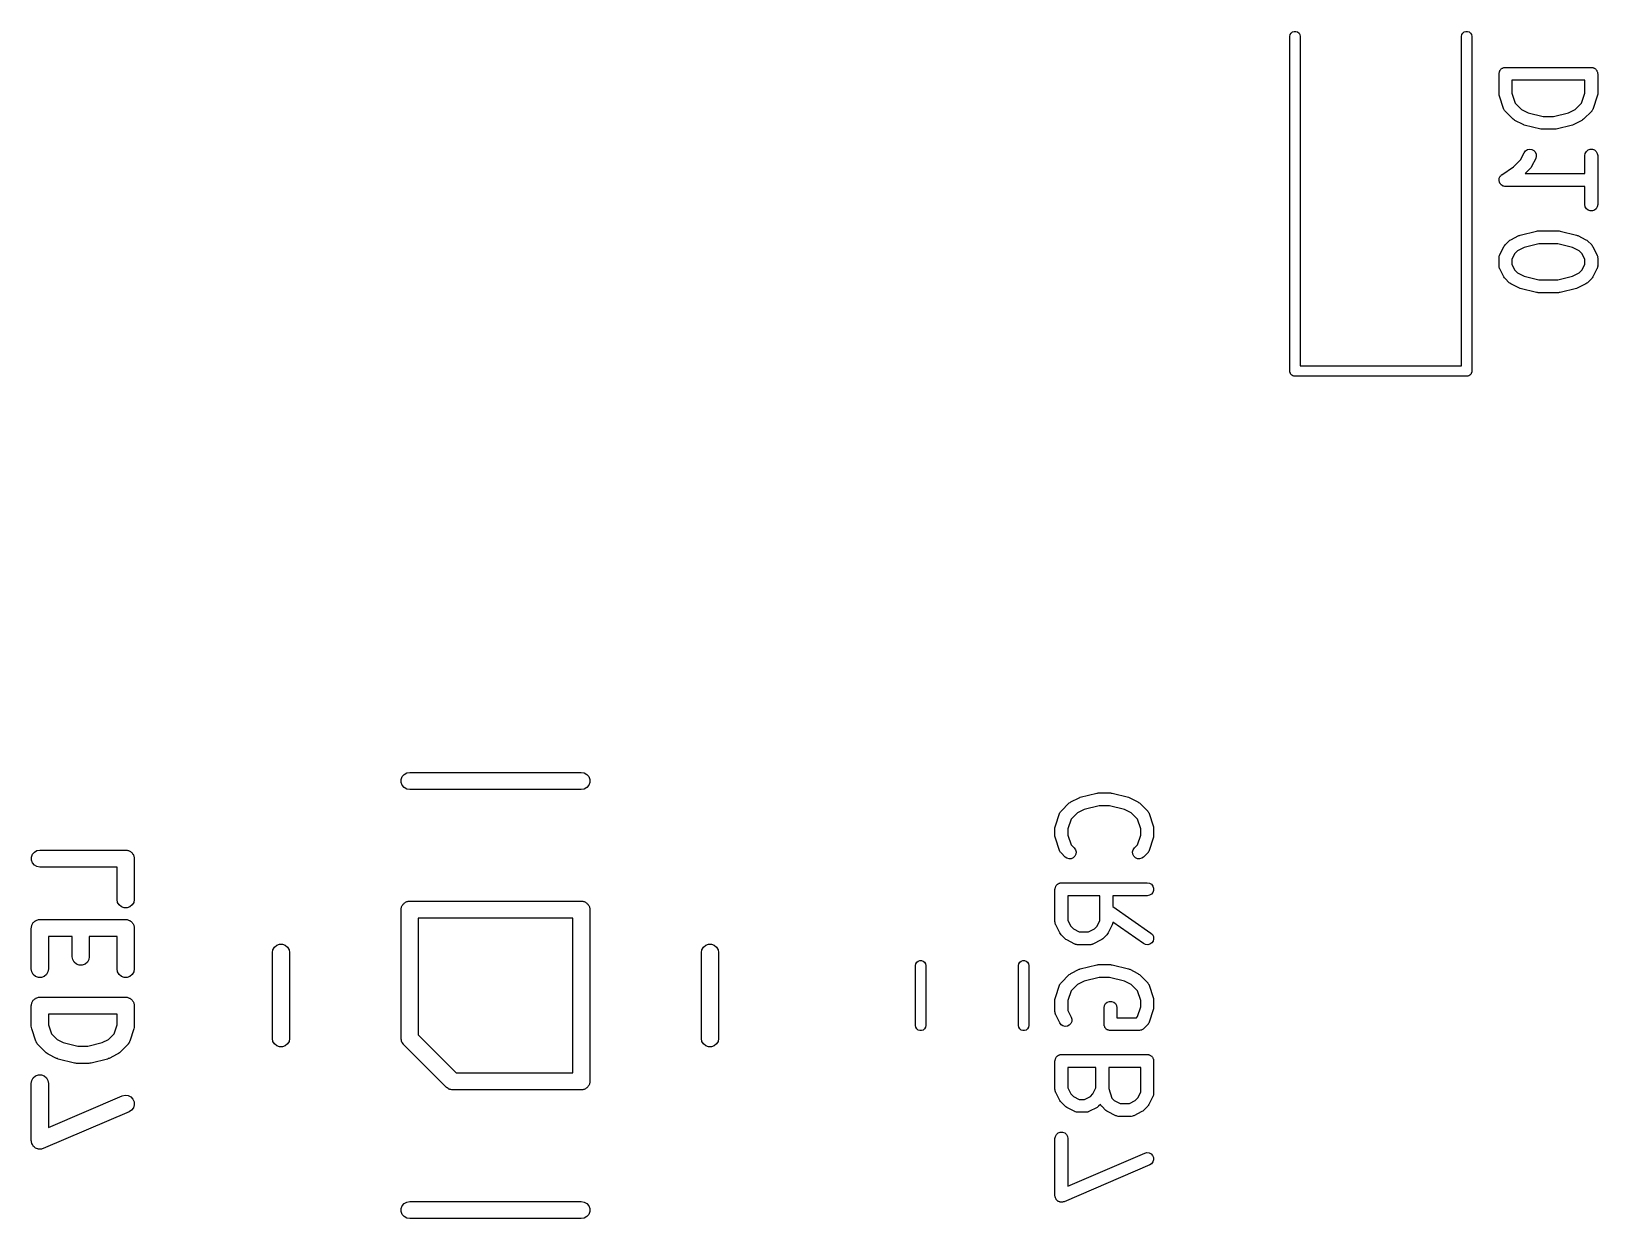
# Model space of a CAD drawing. Extents: x 48 to 353, y -143 to -50.
# Drawn here: x 220.01 to 238.27, y -69.28 to -55.44 of the extents above; entities that cross this region are included whole.
import ezdxf

# ---------------------------------------------------------------- set-up
doc = ezdxf.new("R2010")
doc.units = 0
doc.header["$MEASUREMENT"] = 0
doc.layers.add('BLACK', color=7, linetype='CONTINUOUS')

msp = doc.modelspace()

# ---------------------------------------------------------------- linework, layer by layer
at = {"layer": 'Black'}
for p, q in [((234.684, -55.5), (234.687, -55.4795)), ((234.687, -55.4795), (234.698, -55.4614)), ((234.698, -55.4614), (234.714, -55.448)), ((234.714, -55.448), (234.733, -55.4409)), ((234.733, -55.4409), (234.754, -55.4409)), ((234.754, -55.4409), (234.774, -55.448)), ((234.774, -55.448), (234.79, -55.4614)), ((234.79, -55.4614), (234.8, -55.4795)), ((234.8, -55.4795), (234.804, -55.5)), ((236.684, -55.5), (236.687, -55.4795)), ((236.687, -55.4795), (236.698, -55.4614)), ((236.698, -55.4614), (236.714, -55.448)), ((236.714, -55.448), (236.733, -55.4409)), ((236.733, -55.4409), (236.754, -55.4409)), ((236.754, -55.4409), (236.774, -55.448)), ((236.774, -55.448), (236.79, -55.4614)), ((236.79, -55.4614), (236.8, -55.4795)), ((236.8, -55.4795), (236.804, -55.5)), ((234.684, -59.4), (234.684, -55.5)), ((234.804, -55.5), (234.804, -59.34)), ((236.684, -59.34), (236.684, -55.5)), ((236.804, -55.5), (236.804, -59.4)), ((237.177, -55.8641), (237.183, -55.8619)), ((237.183, -55.8619), (237.19, -55.8619)), ((237.19, -55.8619), (237.196, -55.8607)), ((237.196, -55.8607), (238.196, -55.8607)), ((238.196, -55.8607), (238.203, -55.8619)), ((238.203, -55.8619), (238.209, -55.8619)), ((238.209, -55.8619), (238.215, -55.8641)), ((237.121, -55.9357), (237.122, -55.9293)), ((237.121, -56.1738), (237.121, -55.9357)), ((237.122, -55.9227), (237.125, -55.9165)), ((237.122, -55.9293), (237.122, -55.9227)), ((237.125, -55.9165), (237.126, -55.9101)), ((237.126, -55.9101), (237.129, -55.9044)), ((237.129, -55.9044), (237.131, -55.8982)), ((237.131, -55.8982), (237.135, -55.8932)), ((237.135, -55.8932), (237.139, -55.8875)), ((237.139, -55.8875), (237.144, -55.8833)), ((237.144, -55.8833), (237.148, -55.8783)), ((237.148, -55.8783), (237.154, -55.875)), ((237.154, -55.875), (237.159, -55.8708)), ((237.159, -55.8708), (237.165, -55.8685)), ((237.165, -55.8685), (237.17, -55.8652)), ((237.17, -55.8652), (237.177, -55.8641)), ((237.271, -56.0107), (237.271, -56.1616)), ((238.121, -56.0107), (237.271, -56.0107)), ((238.121, -56.1616), (238.121, -56.0107)), ((238.215, -55.8641), (238.222, -55.8652)), ((238.222, -55.8652), (238.227, -55.8685)), ((238.227, -55.8685), (238.234, -55.8708)), ((238.234, -55.8708), (238.239, -55.875)), ((238.239, -55.875), (238.244, -55.8783)), ((238.244, -55.8783), (238.249, -55.8833)), ((238.249, -55.8833), (238.254, -55.8875)), ((238.254, -55.8875), (238.257, -55.8932)), ((238.257, -55.8932), (238.261, -55.8982)), ((238.261, -55.8982), (238.263, -55.9044)), ((238.263, -55.9044), (238.267, -55.9101)), ((238.267, -55.9101), (238.268, -55.9165)), ((238.268, -55.9165), (238.27, -55.9227)), ((238.27, -55.9227), (238.27, -55.9293)), ((238.27, -55.9293), (238.271, -55.9357)), ((238.271, -55.9357), (238.271, -56.1738)), ((237.123, -56.1856), (237.121, -56.1738)), ((237.125, -56.1975), (237.123, -56.1856)), ((237.173, -56.3404), (237.125, -56.1975)), ((237.271, -56.1616), (237.309, -56.2762)), ((238.083, -56.2762), (238.121, -56.1616)), ((238.267, -56.1975), (238.22, -56.3404)), ((238.269, -56.1856), (238.267, -56.1975)), ((238.271, -56.1738), (238.269, -56.1856)), ((237.175, -56.3442), (237.173, -56.3404)), ((237.176, -56.3484), (237.175, -56.3442)), ((237.181, -56.3556), (237.176, -56.3484)), ((237.185, -56.3633), (237.181, -56.3556)), ((237.188, -56.3662), (237.185, -56.3633)), ((237.191, -56.3697), (237.188, -56.3662)), ((237.286, -56.4649), (237.191, -56.3697)), ((237.309, -56.2762), (237.383, -56.3503)), ((237.383, -56.3503), (237.46, -56.3888)), ((237.46, -56.3888), (237.634, -56.4321)), ((237.758, -56.4321), (237.932, -56.3888)), ((237.932, -56.3888), (238.009, -56.3503)), ((238.009, -56.3503), (238.083, -56.2762)), ((238.202, -56.3697), (238.106, -56.4649)), ((238.204, -56.3662), (238.202, -56.3697)), ((238.207, -56.3633), (238.204, -56.3662)), ((238.211, -56.3556), (238.207, -56.3633)), ((238.216, -56.3484), (238.211, -56.3556)), ((238.218, -56.3442), (238.216, -56.3484)), ((238.22, -56.3404), (238.218, -56.3442)), ((237.296, -56.4718), (237.286, -56.4649)), ((237.305, -56.479), (237.296, -56.4718)), ((237.401, -56.5266), (237.305, -56.479)), ((237.409, -56.5289), (237.401, -56.5266)), ((237.416, -56.5323), (237.409, -56.5289)), ((237.607, -56.5799), (237.416, -56.5323)), ((237.616, -56.5805), (237.607, -56.5799)), ((237.625, -56.5821), (237.616, -56.5805)), ((237.768, -56.5821), (237.625, -56.5821)), ((237.634, -56.4321), (237.758, -56.4321)), ((237.777, -56.5805), (237.768, -56.5821)), ((237.786, -56.5799), (237.777, -56.5805)), ((237.976, -56.5323), (237.786, -56.5799)), ((237.984, -56.5289), (237.976, -56.5323)), ((237.992, -56.5266), (237.984, -56.5289)), ((238.087, -56.479), (237.992, -56.5266)), ((238.096, -56.4718), (238.087, -56.479)), ((238.106, -56.4649), (238.096, -56.4718)), ((237.291, -57.0203), (237.373, -56.9389)), ((237.373, -56.9389), (237.415, -56.8546)), ((237.415, -56.8546), (237.43, -56.8336)), ((237.43, -56.8336), (237.452, -56.8193)), ((237.452, -56.8193), (237.477, -56.8132)), ((237.477, -56.8132), (237.503, -56.8162)), ((237.549, -56.9216), (237.501, -57.0169)), ((237.503, -56.8162), (237.527, -56.8279)), ((237.527, -56.8279), (237.544, -56.8468)), ((237.544, -56.8468), (237.555, -56.8707)), ((237.556, -56.8967), (237.549, -56.9216)), ((237.555, -56.8707), (237.556, -56.8967)), ((238.121, -56.8881), (238.126, -56.8624)), ((238.121, -57.0988), (238.121, -56.8881)), ((238.126, -56.8624), (238.139, -56.8399)), ((238.139, -56.8399), (238.159, -56.8231)), ((238.159, -56.8231), (238.183, -56.8142)), ((238.183, -56.8142), (238.209, -56.8142)), ((238.209, -56.8142), (238.234, -56.8231)), ((238.234, -56.8231), (238.254, -56.8399)), ((238.254, -56.8399), (238.267, -56.8624)), ((238.267, -56.8624), (238.271, -56.8881)), ((238.271, -56.8881), (238.271, -57.4595)), ((237.128, -57.1447), (237.131, -57.1363)), ((237.131, -57.1363), (237.134, -57.1331)), ((237.134, -57.1331), (237.136, -57.1294)), ((237.136, -57.1294), (237.142, -57.1232)), ((237.142, -57.1232), (237.148, -57.1164)), ((237.148, -57.1164), (237.152, -57.1143)), ((237.152, -57.1143), (237.155, -57.1114)), ((237.155, -57.1114), (237.291, -57.0203)), ((237.487, -57.0364), (237.425, -57.0988)), ((237.425, -57.0988), (238.121, -57.0988)), ((237.494, -57.0265), (237.487, -57.0364)), ((237.501, -57.0169), (237.494, -57.0265)), ((237.121, -57.1786), (237.122, -57.1697)), ((237.122, -57.1827), (237.121, -57.1786)), ((237.122, -57.1608), (237.124, -57.1569)), ((237.122, -57.1697), (237.122, -57.1608)), ((237.122, -57.1868), (237.122, -57.1827)), ((237.125, -57.1952), (237.122, -57.1868)), ((237.124, -57.1527), (237.128, -57.1447)), ((237.124, -57.1569), (237.124, -57.1527)), ((237.127, -57.2039), (237.125, -57.1952)), ((237.13, -57.2074), (237.127, -57.2039)), ((237.131, -57.2113), (237.13, -57.2074)), ((237.137, -57.2182), (237.131, -57.2113)), ((237.142, -57.2256), (237.137, -57.2182)), ((237.145, -57.2281), (237.142, -57.2256)), ((237.148, -57.2313), (237.145, -57.2281)), ((237.156, -57.2357), (237.148, -57.2313)), ((237.163, -57.241), (237.156, -57.2357)), ((237.167, -57.2422), (237.163, -57.241)), ((237.17, -57.2443), (237.167, -57.2422)), ((237.179, -57.2458), (237.17, -57.2443)), ((237.188, -57.2484), (237.179, -57.2458)), ((237.192, -57.2481), (237.188, -57.2484)), ((237.196, -57.2488), (237.192, -57.2481)), ((238.121, -57.2488), (237.196, -57.2488)), ((238.121, -57.4595), (238.121, -57.2488)), ((238.126, -57.4852), (238.121, -57.4595)), ((238.139, -57.5077), (238.126, -57.4852)), ((238.267, -57.4852), (238.254, -57.5077)), ((238.271, -57.4595), (238.267, -57.4852)), ((238.159, -57.5245), (238.139, -57.5077)), ((238.183, -57.5334), (238.159, -57.5245)), ((238.209, -57.5334), (238.183, -57.5334)), ((238.234, -57.5245), (238.209, -57.5334)), ((238.254, -57.5077), (238.234, -57.5245)), ((237.248, -57.8758), (237.258, -57.8686)), ((237.258, -57.8686), (237.353, -57.821)), ((237.353, -57.821), (237.361, -57.8187)), ((237.361, -57.8187), (237.368, -57.8153)), ((237.368, -57.8153), (237.559, -57.7677)), ((237.559, -57.7677), (237.568, -57.7671)), ((237.568, -57.7671), (237.577, -57.7655)), ((237.577, -57.7655), (237.815, -57.7655)), ((237.815, -57.7655), (237.824, -57.7671)), ((237.824, -57.7671), (237.833, -57.7677)), ((237.833, -57.7677), (238.024, -57.8153)), ((238.024, -57.8153), (238.031, -57.8187)), ((238.031, -57.8187), (238.039, -57.821)), ((238.039, -57.821), (238.134, -57.8686)), ((238.134, -57.8686), (238.144, -57.8758)), ((237.124, -58.0616), (237.126, -58.0529)), ((237.126, -58.0529), (237.128, -58.0492)), ((237.128, -58.0492), (237.129, -58.045)), ((237.129, -58.045), (237.177, -57.9498)), ((237.177, -57.9498), (237.184, -57.9401)), ((237.184, -57.9401), (237.191, -57.9303)), ((237.191, -57.9303), (237.238, -57.8827)), ((237.238, -57.8827), (237.248, -57.8758)), ((237.305, -58.0278), (237.271, -58.0963)), ((237.336, -57.9974), (237.305, -58.0278)), ((237.413, -57.9589), (237.336, -57.9974)), ((237.586, -57.9155), (237.413, -57.9589)), ((237.806, -57.9155), (237.586, -57.9155)), ((237.979, -57.9589), (237.806, -57.9155)), ((238.056, -57.9974), (237.979, -57.9589)), ((238.087, -58.0278), (238.056, -57.9974)), ((238.121, -58.0963), (238.087, -58.0278)), ((238.144, -57.8758), (238.154, -57.8827)), ((238.154, -57.8827), (238.202, -57.9303)), ((238.202, -57.9303), (238.208, -57.9401)), ((238.208, -57.9401), (238.216, -57.9498)), ((238.216, -57.9498), (238.263, -58.045)), ((238.263, -58.045), (238.264, -58.0492)), ((238.264, -58.0492), (238.267, -58.0529)), ((238.267, -58.0529), (238.268, -58.0616)), ((237.121, -58.0786), (237.122, -58.0743)), ((237.121, -58.1738), (237.121, -58.0786)), ((237.122, -58.1781), (237.121, -58.1738)), ((237.122, -58.07), (237.124, -58.0616)), ((237.122, -58.0743), (237.122, -58.07)), ((237.122, -58.1824), (237.122, -58.1781)), ((237.124, -58.1908), (237.122, -58.1824)), ((237.126, -58.1995), (237.124, -58.1908)), ((237.128, -58.2032), (237.126, -58.1995)), ((237.129, -58.2074), (237.128, -58.2032)), ((237.177, -58.3026), (237.129, -58.2074)), ((237.271, -58.0963), (237.271, -58.1561)), ((237.271, -58.1561), (237.305, -58.2246)), ((237.305, -58.2246), (237.336, -58.255)), ((238.056, -58.255), (238.087, -58.2246)), ((238.087, -58.2246), (238.121, -58.1561)), ((238.121, -58.1561), (238.121, -58.0963)), ((238.263, -58.2074), (238.216, -58.3026)), ((238.264, -58.2032), (238.263, -58.2074)), ((238.267, -58.1995), (238.264, -58.2032)), ((238.268, -58.1908), (238.267, -58.1995)), ((238.268, -58.0616), (238.271, -58.07)), ((238.271, -58.1824), (238.268, -58.1908)), ((238.271, -58.07), (238.27, -58.0743)), ((238.27, -58.0743), (238.271, -58.0786)), ((238.271, -58.1738), (238.27, -58.1781)), ((238.27, -58.1781), (238.271, -58.1824)), ((238.271, -58.0786), (238.271, -58.1738)), ((237.184, -58.3122), (237.177, -58.3026)), ((237.191, -58.3221), (237.184, -58.3122)), ((237.238, -58.3697), (237.191, -58.3221)), ((237.248, -58.3766), (237.238, -58.3697)), ((237.258, -58.3837), (237.248, -58.3766)), ((237.353, -58.4314), (237.258, -58.3837)), ((237.336, -58.255), (237.413, -58.2935)), ((237.413, -58.2935), (237.586, -58.3369)), ((237.586, -58.3369), (237.806, -58.3369)), ((237.806, -58.3369), (237.979, -58.2935)), ((237.979, -58.2935), (238.056, -58.255)), ((238.134, -58.3837), (238.039, -58.4314)), ((238.144, -58.3766), (238.134, -58.3837)), ((238.154, -58.3697), (238.144, -58.3766)), ((238.202, -58.3221), (238.154, -58.3697)), ((238.208, -58.3122), (238.202, -58.3221)), ((238.216, -58.3026), (238.208, -58.3122)), ((237.361, -58.4337), (237.353, -58.4314)), ((237.368, -58.437), (237.361, -58.4337)), ((237.559, -58.4847), (237.368, -58.437)), ((237.568, -58.4853), (237.559, -58.4847)), ((237.577, -58.4869), (237.568, -58.4853)), ((237.815, -58.4869), (237.577, -58.4869)), ((237.824, -58.4853), (237.815, -58.4869)), ((237.833, -58.4847), (237.824, -58.4853)), ((238.024, -58.437), (237.833, -58.4847)), ((238.031, -58.4337), (238.024, -58.437)), ((238.039, -58.4314), (238.031, -58.4337)), ((234.685, -59.4052), (234.684, -59.4)), ((234.685, -59.4104), (234.685, -59.4052)), ((234.686, -59.4153), (234.685, -59.4104)), ((234.687, -59.4205), (234.686, -59.4153)), ((234.69, -59.4251), (234.687, -59.4205)), ((234.692, -59.43), (234.69, -59.4251)), ((234.695, -59.434), (234.692, -59.43)), ((234.698, -59.4386), (234.695, -59.434)), ((234.702, -59.4419), (234.698, -59.4386)), ((234.705, -59.446), (234.702, -59.4419)), ((234.71, -59.4486), (234.705, -59.446)), ((234.714, -59.452), (234.71, -59.4486)), ((234.719, -59.4538), (234.714, -59.452)), ((234.723, -59.4564), (234.719, -59.4538)), ((234.728, -59.4573), (234.723, -59.4564)), ((234.733, -59.4591), (234.728, -59.4573)), ((234.739, -59.4591), (234.733, -59.4591)), ((234.744, -59.46), (234.739, -59.4591)), ((236.744, -59.46), (234.744, -59.46)), ((234.804, -59.34), (236.684, -59.34)), ((236.749, -59.4591), (236.744, -59.46)), ((236.754, -59.4591), (236.749, -59.4591)), ((236.759, -59.4573), (236.754, -59.4591)), ((236.764, -59.4564), (236.759, -59.4573)), ((236.769, -59.4538), (236.764, -59.4564)), ((236.774, -59.452), (236.769, -59.4538)), ((236.778, -59.4486), (236.774, -59.452)), ((236.782, -59.446), (236.778, -59.4486)), ((236.786, -59.4419), (236.782, -59.446)), ((236.79, -59.4386), (236.786, -59.4419)), ((236.792, -59.434), (236.79, -59.4386)), ((236.796, -59.43), (236.792, -59.434)), ((236.798, -59.4251), (236.796, -59.43)), ((236.8, -59.4205), (236.798, -59.4251)), ((236.801, -59.4153), (236.8, -59.4205)), ((236.803, -59.4104), (236.801, -59.4153)), ((236.804, -59.4), (236.803, -59.4052)), ((236.803, -59.4052), (236.803, -59.4104)), ((224.391, -64.081), (224.425, -64.075)), ((224.425, -64.075), (226.425, -64.075)), ((226.425, -64.075), (226.459, -64.081)), ((224.327, -64.1576), (224.338, -64.125)), ((224.327, -64.1924), (224.327, -64.1576)), ((224.338, -64.225), (224.327, -64.1924)), ((224.338, -64.125), (224.361, -64.0984)), ((224.361, -64.2516), (224.338, -64.225)), ((224.361, -64.0984), (224.391, -64.081)), ((224.391, -64.269), (224.361, -64.2516)), ((226.459, -64.081), (226.489, -64.0984)), ((226.489, -64.2516), (226.459, -64.269)), ((226.489, -64.0984), (226.512, -64.125)), ((226.512, -64.225), (226.489, -64.2516)), ((226.512, -64.125), (226.523, -64.1576)), ((226.523, -64.1924), (226.512, -64.225)), ((226.523, -64.1576), (226.523, -64.1924)), ((224.425, -64.275), (224.391, -64.269)), ((226.425, -64.275), (224.425, -64.275)), ((226.459, -64.269), (226.425, -64.275)), ((232.016, -64.5267), (232.111, -64.4315)), ((232.111, -64.4315), (232.121, -64.4246)), ((232.121, -64.4246), (232.13, -64.4174)), ((232.13, -64.4174), (232.226, -64.3698)), ((232.226, -64.3698), (232.234, -64.3675)), ((232.234, -64.3675), (232.241, -64.3641)), ((232.241, -64.3641), (232.432, -64.3165)), ((232.432, -64.3165), (232.441, -64.3159)), ((232.441, -64.3159), (232.45, -64.3143)), ((232.45, -64.3143), (232.593, -64.3143)), ((232.593, -64.3143), (232.602, -64.3159)), ((232.602, -64.3159), (232.611, -64.3165)), ((232.611, -64.3165), (232.801, -64.3641)), ((232.801, -64.3641), (232.809, -64.3675)), ((232.809, -64.3675), (232.817, -64.3698)), ((232.817, -64.3698), (232.912, -64.4174)), ((232.912, -64.4174), (232.921, -64.4246)), ((232.921, -64.4246), (232.931, -64.4315)), ((232.931, -64.4315), (233.027, -64.5267)), ((231.95, -64.6989), (231.998, -64.556)), ((231.998, -64.556), (232, -64.5522)), ((232, -64.5522), (232.001, -64.5481)), ((232.001, -64.5481), (232.006, -64.5409)), ((232.006, -64.5409), (232.01, -64.5331)), ((232.01, -64.5331), (232.013, -64.5303)), ((232.013, -64.5303), (232.016, -64.5267)), ((232.134, -64.6203), (232.096, -64.7348)), ((232.208, -64.5462), (232.134, -64.6203)), ((232.285, -64.5077), (232.208, -64.5462)), ((232.459, -64.4643), (232.285, -64.5077)), ((232.583, -64.4643), (232.459, -64.4643)), ((232.757, -64.5077), (232.583, -64.4643)), ((232.834, -64.5462), (232.757, -64.5077)), ((232.908, -64.6203), (232.834, -64.5462)), ((232.946, -64.7348), (232.908, -64.6203)), ((233.027, -64.5267), (233.029, -64.5303)), ((233.029, -64.5303), (233.032, -64.5331)), ((233.032, -64.5331), (233.036, -64.5409)), ((233.036, -64.5409), (233.041, -64.5481)), ((233.041, -64.5481), (233.043, -64.5522)), ((233.043, -64.5522), (233.045, -64.556)), ((233.045, -64.556), (233.092, -64.6989)), ((231.946, -64.7226), (231.948, -64.7108)), ((231.946, -64.8179), (231.946, -64.7226)), ((231.948, -64.7108), (231.95, -64.6989)), ((232.096, -64.7348), (232.096, -64.8057)), ((232.096, -64.8057), (232.134, -64.9202)), ((232.908, -64.9202), (232.946, -64.8057)), ((232.946, -64.8057), (232.946, -64.7348)), ((233.092, -64.6989), (233.094, -64.7108)), ((233.094, -64.7108), (233.096, -64.7226)), ((233.096, -64.7226), (233.096, -64.8179)), ((220.051, -65.0032), (220.081, -64.9858)), ((220.081, -64.9858), (220.115, -64.9798)), ((220.115, -64.9798), (221.115, -64.9798)), ((221.115, -64.9798), (221.123, -64.9813)), ((221.123, -64.9813), (221.132, -64.9813)), ((221.132, -64.9813), (221.14, -64.9843)), ((221.14, -64.9843), (221.149, -64.9858)), ((221.149, -64.9858), (221.157, -64.9902)), ((221.157, -64.9902), (221.165, -64.9932)), ((231.948, -64.8297), (231.946, -64.8179)), ((231.95, -64.8416), (231.948, -64.8297)), ((231.998, -64.9844), (231.95, -64.8416)), ((232, -64.9882), (231.998, -64.9844)), ((232.001, -64.9924), (232, -64.9882)), ((232.134, -64.9202), (232.169, -64.9553)), ((232.169, -64.9553), (232.184, -64.9766)), ((232.184, -64.9766), (232.191, -65.0018)), ((232.851, -65.0018), (232.858, -64.9766)), ((232.858, -64.9766), (232.873, -64.9553)), ((232.873, -64.9553), (232.908, -64.9202)), ((233.043, -64.9882), (233.041, -64.9924)), ((233.045, -64.9844), (233.043, -64.9882)), ((233.092, -64.8416), (233.045, -64.9844)), ((233.094, -64.8297), (233.092, -64.8416)), ((233.096, -64.8179), (233.094, -64.8297)), ((220.016, -65.0624), (220.028, -65.0298)), ((220.016, -65.0971), (220.016, -65.0624)), ((220.028, -65.1298), (220.016, -65.0971)), ((220.028, -65.0298), (220.051, -65.0032)), ((220.051, -65.1564), (220.028, -65.1298)), ((220.081, -65.1737), (220.051, -65.1564)), ((220.115, -65.1798), (220.081, -65.1737)), ((221.165, -64.9932), (221.172, -64.9988)), ((221.172, -64.9988), (221.179, -65.0032)), ((221.179, -65.0032), (221.185, -65.0099)), ((221.185, -65.0099), (221.191, -65.0155)), ((221.191, -65.0155), (221.196, -65.0231)), ((221.196, -65.0231), (221.201, -65.0298)), ((221.201, -65.0298), (221.204, -65.038)), ((221.204, -65.038), (221.209, -65.0456)), ((221.209, -65.0456), (221.21, -65.0542)), ((221.21, -65.0542), (221.213, -65.0624)), ((221.213, -65.0624), (221.213, -65.0711)), ((221.213, -65.0711), (221.215, -65.0798)), ((221.215, -65.0798), (221.215, -65.556)), ((232.006, -64.9996), (232.001, -64.9924)), ((232.01, -65.0073), (232.006, -64.9996)), ((232.013, -65.0102), (232.01, -65.0073)), ((232.016, -65.0137), (232.013, -65.0102)), ((232.063, -65.0614), (232.016, -65.0137)), ((232.085, -65.0763), (232.063, -65.0614)), ((232.11, -65.083), (232.085, -65.0763)), ((232.136, -65.0808), (232.11, -65.083)), ((232.159, -65.0698), (232.136, -65.0808)), ((232.178, -65.0514), (232.159, -65.0698)), ((232.189, -65.0277), (232.178, -65.0514)), ((232.191, -65.0018), (232.189, -65.0277)), ((232.853, -65.0277), (232.851, -65.0018)), ((232.864, -65.0514), (232.853, -65.0277)), ((232.883, -65.0698), (232.864, -65.0514)), ((232.906, -65.0808), (232.883, -65.0698)), ((232.932, -65.083), (232.906, -65.0808)), ((232.958, -65.0763), (232.932, -65.083)), ((232.979, -65.0614), (232.958, -65.0763)), ((233.027, -65.0137), (232.979, -65.0614)), ((233.029, -65.0102), (233.027, -65.0137)), ((233.032, -65.0073), (233.029, -65.0102)), ((233.036, -64.9996), (233.032, -65.0073)), ((233.041, -64.9924), (233.036, -64.9996)), ((221.015, -65.1798), (220.115, -65.1798)), ((221.015, -65.556), (221.015, -65.1798)), ((231.946, -65.4369), (231.947, -65.4304)), ((231.946, -65.8179), (231.946, -65.4369)), ((231.947, -65.4239), (231.95, -65.4177)), ((231.947, -65.4304), (231.947, -65.4239)), ((231.95, -65.4177), (231.951, -65.4113)), ((231.951, -65.4113), (231.954, -65.4056)), ((231.954, -65.4056), (231.956, -65.3994)), ((231.956, -65.3994), (231.96, -65.3944)), ((231.96, -65.3944), (231.964, -65.3887)), ((231.964, -65.3887), (231.969, -65.3845)), ((231.969, -65.3845), (231.973, -65.3795)), ((231.973, -65.3795), (231.979, -65.3762)), ((231.979, -65.3762), (231.984, -65.372)), ((231.984, -65.372), (231.99, -65.3697)), ((231.99, -65.3697), (231.995, -65.3664)), ((231.995, -65.3664), (232.002, -65.3653)), ((232.002, -65.3653), (232.008, -65.363)), ((232.008, -65.363), (232.015, -65.363)), ((232.015, -65.363), (232.021, -65.3619)), ((232.021, -65.3619), (233.021, -65.3619)), ((232.096, -65.5119), (232.096, -65.8002)), ((232.47, -65.5119), (232.096, -65.5119)), ((232.47, -65.8002), (232.47, -65.5119)), ((233.021, -65.5119), (232.62, -65.5119)), ((232.62, -65.5119), (232.62, -65.636)), ((233.021, -65.3619), (233.047, -65.3664)), ((233.047, -65.5074), (233.021, -65.5119)), ((233.047, -65.3664), (233.069, -65.3795)), ((233.069, -65.4944), (233.047, -65.5074)), ((233.069, -65.3795), (233.086, -65.3994)), ((233.086, -65.4744), (233.069, -65.4944)), ((233.086, -65.3994), (233.095, -65.4239)), ((233.095, -65.4499), (233.086, -65.4744)), ((233.095, -65.4239), (233.095, -65.4499)), ((221.021, -65.5902), (221.015, -65.556)), ((221.038, -65.6202), (221.021, -65.5902)), ((221.065, -65.6426), (221.038, -65.6202)), ((221.098, -65.6544), (221.065, -65.6426)), ((221.132, -65.6544), (221.098, -65.6544)), ((221.165, -65.6426), (221.132, -65.6544)), ((221.191, -65.6202), (221.165, -65.6426)), ((221.209, -65.5902), (221.191, -65.6202)), ((221.215, -65.556), (221.209, -65.5902)), ((224.325, -65.675), (224.327, -65.6664)), ((224.325, -67.175), (224.325, -65.675)), ((224.327, -65.6576), (224.33, -65.6494)), ((224.327, -65.6664), (224.327, -65.6576)), ((224.33, -65.6494), (224.331, -65.6408)), ((224.331, -65.6408), (224.335, -65.6332)), ((224.335, -65.6332), (224.338, -65.625)), ((224.338, -65.625), (224.344, -65.6183)), ((224.344, -65.6183), (224.348, -65.6107)), ((224.348, -65.6107), (224.355, -65.6051)), ((224.355, -65.6051), (224.361, -65.5984)), ((224.361, -65.5984), (224.368, -65.594)), ((224.368, -65.594), (224.375, -65.5884)), ((224.375, -65.5884), (224.383, -65.5854)), ((224.383, -65.5854), (224.391, -65.581)), ((224.391, -65.581), (224.399, -65.5795)), ((224.399, -65.5795), (224.408, -65.5765)), ((224.408, -65.5765), (224.416, -65.5765)), ((224.416, -65.5765), (224.425, -65.575)), ((224.425, -65.575), (226.425, -65.575)), ((226.425, -65.575), (226.434, -65.5765)), ((226.434, -65.5765), (226.442, -65.5765)), ((226.442, -65.5765), (226.451, -65.5795)), ((226.451, -65.5795), (226.459, -65.581)), ((226.459, -65.581), (226.467, -65.5854)), ((226.467, -65.5854), (226.475, -65.5884)), ((226.475, -65.5884), (226.482, -65.594)), ((226.482, -65.594), (226.489, -65.5984)), ((226.489, -65.5984), (226.495, -65.6051)), ((226.495, -65.6051), (226.502, -65.6107)), ((226.502, -65.6107), (226.506, -65.6183)), ((226.506, -65.6183), (226.512, -65.625)), ((226.512, -65.625), (226.515, -65.6332)), ((226.515, -65.6332), (226.519, -65.6408)), ((226.519, -65.6408), (226.52, -65.6494)), ((226.52, -65.6494), (226.523, -65.6576)), ((226.523, -65.6576), (226.523, -65.6664)), ((226.523, -65.6664), (226.525, -65.675)), ((226.525, -65.675), (226.525, -67.675)), ((232.62, -65.636), (233.064, -65.9469)), ((220.015, -65.8893), (220.016, -65.8807)), ((220.015, -66.3655), (220.015, -65.8893)), ((220.016, -65.8719), (220.019, -65.8637)), ((220.016, -65.8807), (220.016, -65.8719)), ((220.019, -65.8637), (220.021, -65.8551)), ((220.021, -65.8551), (220.025, -65.8475)), ((220.025, -65.8475), (220.028, -65.8393)), ((220.028, -65.8393), (220.034, -65.8326)), ((220.034, -65.8326), (220.038, -65.825)), ((220.038, -65.825), (220.045, -65.8194)), ((220.045, -65.8194), (220.051, -65.8127)), ((220.051, -65.8127), (220.058, -65.8083)), ((220.058, -65.8083), (220.065, -65.8027)), ((220.065, -65.8027), (220.073, -65.7997)), ((220.073, -65.7997), (220.081, -65.7953)), ((220.081, -65.7953), (220.089, -65.7938)), ((220.089, -65.7938), (220.098, -65.7908)), ((220.098, -65.7908), (220.106, -65.7908)), ((220.106, -65.7908), (220.115, -65.7893)), ((220.115, -65.7893), (221.115, -65.7893)), ((221.115, -65.7893), (221.123, -65.7908)), ((221.123, -65.7908), (221.132, -65.7908)), ((221.132, -65.7908), (221.14, -65.7938)), ((221.14, -65.7938), (221.149, -65.7953)), ((221.149, -65.7953), (221.157, -65.7997)), ((221.157, -65.7997), (221.165, -65.8027)), ((221.165, -65.8027), (221.172, -65.8083)), ((221.172, -65.8083), (221.179, -65.8127)), ((221.179, -65.8127), (221.185, -65.8194)), ((221.185, -65.8194), (221.191, -65.825)), ((221.191, -65.825), (221.196, -65.8326)), ((221.196, -65.8326), (221.201, -65.8393)), ((221.201, -65.8393), (221.204, -65.8475)), ((221.204, -65.8475), (221.209, -65.8551)), ((221.209, -65.8551), (221.21, -65.8637)), ((221.21, -65.8637), (221.213, -65.8719)), ((221.213, -65.8719), (221.213, -65.8807)), ((221.213, -65.8807), (221.215, -65.8893)), ((221.215, -65.8893), (221.215, -66.3655)), ((224.525, -65.775), (224.525, -67.1336)), ((226.325, -65.775), (224.525, -65.775)), ((226.325, -67.575), (226.325, -65.775)), ((231.947, -65.8221), (231.946, -65.8179)), ((231.947, -65.8264), (231.947, -65.8221)), ((231.949, -65.8349), (231.947, -65.8264)), ((231.951, -65.8435), (231.949, -65.8349)), ((231.953, -65.8473), (231.951, -65.8435)), ((231.954, -65.8514), (231.953, -65.8473)), ((232.002, -65.9466), (231.954, -65.8514)), ((232.096, -65.8002), (232.13, -65.8687)), ((232.13, -65.8687), (232.161, -65.8991)), ((232.161, -65.8991), (232.229, -65.9333)), ((232.337, -65.9333), (232.405, -65.8991)), ((232.405, -65.8991), (232.436, -65.8687)), ((232.436, -65.8687), (232.47, -65.8002)), ((232.612, -65.8514), (232.564, -65.9466)), ((232.613, -65.8473), (232.612, -65.8514)), ((232.615, -65.8435), (232.613, -65.8473)), ((232.617, -65.8349), (232.615, -65.8435)), ((232.619, -65.8264), (232.617, -65.8349)), ((232.62, -65.8189), (232.619, -65.8221)), ((232.619, -65.8221), (232.619, -65.8264)), ((232.978, -66.0698), (232.62, -65.8189)), ((220.491, -65.9893), (220.215, -65.9893)), ((220.215, -65.9893), (220.215, -66.3655)), ((220.491, -66.2226), (220.491, -65.9893)), ((221.015, -65.9893), (220.691, -65.9893)), ((220.691, -65.9893), (220.691, -66.2226)), ((221.015, -66.3655), (221.015, -65.9893)), ((222.875, -66.0884), (222.908, -66.0765)), ((222.908, -66.0765), (222.942, -66.0765)), ((222.942, -66.0765), (222.975, -66.0884)), ((227.875, -66.0884), (227.908, -66.0765)), ((227.908, -66.0765), (227.942, -66.0765)), ((227.942, -66.0765), (227.975, -66.0884)), ((232.009, -65.9563), (232.002, -65.9466)), ((232.016, -65.9661), (232.009, -65.9563)), ((232.063, -66.0137), (232.016, -65.9661)), ((232.073, -66.0206), (232.063, -66.0137)), ((232.083, -66.0278), (232.073, -66.0206)), ((232.178, -66.0754), (232.083, -66.0278)), ((232.182, -66.0766), (232.178, -66.0754)), ((232.186, -66.0788), (232.182, -66.0766)), ((232.195, -66.0803), (232.186, -66.0788)), ((232.203, -66.0828), (232.195, -66.0803)), ((232.207, -66.0826), (232.203, -66.0828)), ((232.212, -66.0833), (232.207, -66.0826)), ((232.354, -66.0833), (232.212, -66.0833)), ((232.229, -65.9333), (232.337, -65.9333)), ((232.359, -66.0826), (232.354, -66.0833)), ((232.363, -66.0828), (232.359, -66.0826)), ((232.371, -66.0803), (232.363, -66.0828)), ((232.38, -66.0788), (232.371, -66.0803)), ((232.384, -66.0766), (232.38, -66.0788)), ((232.388, -66.0754), (232.384, -66.0766)), ((232.483, -66.0278), (232.388, -66.0754)), ((232.493, -66.0206), (232.483, -66.0278)), ((232.503, -66.0137), (232.493, -66.0206)), ((232.55, -65.9661), (232.503, -66.0137)), ((232.557, -65.9563), (232.55, -65.9661)), ((232.564, -65.9466), (232.557, -65.9563)), ((233.002, -66.0808), (232.978, -66.0698)), ((233.028, -66.083), (233.002, -66.0808)), ((233.053, -66.0763), (233.028, -66.083)), ((233.074, -66.0614), (233.053, -66.0763)), ((233.064, -65.9469), (233.083, -65.9653)), ((233.089, -66.04), (233.074, -66.0614)), ((233.083, -65.9653), (233.094, -65.9889)), ((233.096, -66.0149), (233.089, -66.04)), ((233.094, -65.9889), (233.096, -66.0149)), ((220.497, -66.2568), (220.491, -66.2226)), ((220.514, -66.2869), (220.497, -66.2568)), ((220.685, -66.2568), (220.668, -66.2869)), ((220.691, -66.2226), (220.685, -66.2568)), ((222.825, -66.175), (222.831, -66.1408)), ((222.825, -67.175), (222.825, -66.175)), ((222.831, -66.1408), (222.848, -66.1107)), ((222.848, -66.1107), (222.875, -66.0884)), ((222.975, -66.0884), (223.002, -66.1107)), ((223.002, -66.1107), (223.019, -66.1408)), ((223.019, -66.1408), (223.025, -66.175)), ((223.025, -66.175), (223.025, -67.175)), ((227.825, -66.175), (227.831, -66.1408)), ((227.825, -67.175), (227.825, -66.175)), ((227.831, -66.1408), (227.848, -66.1107)), ((227.848, -66.1107), (227.875, -66.0884)), ((227.975, -66.0884), (228.002, -66.1107)), ((228.002, -66.1107), (228.019, -66.1408)), ((228.019, -66.1408), (228.025, -66.175)), ((228.025, -66.175), (228.025, -67.175)), ((230.351, -66.273), (230.371, -66.2659)), ((230.371, -66.2659), (230.392, -66.2659)), ((230.392, -66.2659), (230.411, -66.273)), ((231.551, -66.273), (231.571, -66.2659)), ((231.571, -66.2659), (231.592, -66.2659)), ((231.592, -66.2659), (231.611, -66.273)), ((220.021, -66.3997), (220.015, -66.3655)), ((220.038, -66.4298), (220.021, -66.3997)), ((220.065, -66.4521), (220.038, -66.4298)), ((220.191, -66.4298), (220.165, -66.4521)), ((220.209, -66.3997), (220.191, -66.4298)), ((220.215, -66.3655), (220.209, -66.3997)), ((220.541, -66.3092), (220.514, -66.2869)), ((220.574, -66.3211), (220.541, -66.3092)), ((220.608, -66.3211), (220.574, -66.3211)), ((220.641, -66.3092), (220.608, -66.3211)), ((220.668, -66.2869), (220.641, -66.3092)), ((221.021, -66.3997), (221.015, -66.3655)), ((221.038, -66.4298), (221.021, -66.3997)), ((221.065, -66.4521), (221.038, -66.4298)), ((221.191, -66.4298), (221.165, -66.4521)), ((221.209, -66.3997), (221.191, -66.4298)), ((221.215, -66.3655), (221.209, -66.3997)), ((230.321, -66.325), (230.325, -66.3045)), ((230.321, -67.025), (230.321, -66.325)), ((230.325, -66.3045), (230.335, -66.2864)), ((230.335, -66.2864), (230.351, -66.273)), ((230.411, -66.273), (230.427, -66.2864)), ((230.427, -66.2864), (230.438, -66.3045)), ((230.438, -66.3045), (230.441, -66.325)), ((230.441, -66.325), (230.441, -67.025)), ((231.521, -66.325), (231.525, -66.3045)), ((231.521, -67.025), (231.521, -66.325)), ((231.525, -66.3045), (231.535, -66.2864)), ((231.535, -66.2864), (231.551, -66.273)), ((231.611, -66.273), (231.627, -66.2864)), ((231.627, -66.2864), (231.638, -66.3045)), ((231.638, -66.3045), (231.641, -66.325)), ((231.641, -66.325), (231.641, -67.025)), ((232.016, -66.5267), (232.111, -66.4315)), ((232.111, -66.4315), (232.121, -66.4246)), ((232.121, -66.4246), (232.13, -66.4174)), ((232.13, -66.4174), (232.226, -66.3698)), ((232.226, -66.3698), (232.234, -66.3675)), ((232.234, -66.3675), (232.241, -66.3641)), ((232.241, -66.3641), (232.432, -66.3165)), ((232.432, -66.3165), (232.441, -66.3159)), ((232.441, -66.3159), (232.45, -66.3143)), ((232.45, -66.3143), (232.593, -66.3143)), ((232.593, -66.3143), (232.602, -66.3159)), ((232.602, -66.3159), (232.611, -66.3165)), ((232.611, -66.3165), (232.801, -66.3641)), ((232.801, -66.3641), (232.809, -66.3675)), ((232.809, -66.3675), (232.817, -66.3698)), ((232.817, -66.3698), (232.912, -66.4174)), ((232.912, -66.4174), (232.921, -66.4246)), ((232.921, -66.4246), (232.931, -66.4315)), ((232.931, -66.4315), (233.027, -66.5267)), ((220.098, -66.464), (220.065, -66.4521)), ((220.132, -66.464), (220.098, -66.464)), ((220.165, -66.4521), (220.132, -66.464)), ((221.098, -66.464), (221.065, -66.4521)), ((221.132, -66.464), (221.098, -66.464)), ((221.165, -66.4521), (221.132, -66.464)), ((231.95, -66.6989), (231.998, -66.556)), ((231.998, -66.556), (232, -66.5522)), ((232, -66.5522), (232.001, -66.5481)), ((232.001, -66.5481), (232.006, -66.5409)), ((232.006, -66.5409), (232.01, -66.5331)), ((232.01, -66.5331), (232.013, -66.5303)), ((232.013, -66.5303), (232.016, -66.5267)), ((232.134, -66.6203), (232.096, -66.7348)), ((232.208, -66.5462), (232.134, -66.6203)), ((232.285, -66.5077), (232.208, -66.5462)), ((232.459, -66.4643), (232.285, -66.5077)), ((232.583, -66.4643), (232.459, -66.4643)), ((232.757, -66.5077), (232.583, -66.4643)), ((232.834, -66.5462), (232.757, -66.5077)), ((232.908, -66.6203), (232.834, -66.5462)), ((232.946, -66.7348), (232.908, -66.6203)), ((233.027, -66.5267), (233.029, -66.5303)), ((233.029, -66.5303), (233.032, -66.5331)), ((233.032, -66.5331), (233.036, -66.5409)), ((233.036, -66.5409), (233.041, -66.5481)), ((233.041, -66.5481), (233.043, -66.5522)), ((233.043, -66.5522), (233.045, -66.556)), ((233.045, -66.556), (233.092, -66.6989)), ((220.015, -66.794), (220.016, -66.7854)), ((220.015, -67.0321), (220.015, -66.794)), ((220.016, -66.7767), (220.019, -66.7685)), ((220.016, -66.7854), (220.016, -66.7767)), ((220.019, -66.7685), (220.021, -66.7598)), ((220.021, -66.7598), (220.025, -66.7523)), ((220.025, -66.7523), (220.028, -66.744)), ((220.028, -66.744), (220.034, -66.7373)), ((220.034, -66.7373), (220.038, -66.7298)), ((220.038, -66.7298), (220.045, -66.7241)), ((220.045, -66.7241), (220.051, -66.7174)), ((220.051, -66.7174), (220.058, -66.7131)), ((220.058, -66.7131), (220.065, -66.7074)), ((220.065, -66.7074), (220.073, -66.7045)), ((220.073, -66.7045), (220.081, -66.7001)), ((220.081, -66.7001), (220.089, -66.6986)), ((220.089, -66.6986), (220.098, -66.6956)), ((220.098, -66.6956), (220.106, -66.6956)), ((220.106, -66.6956), (220.115, -66.694)), ((220.115, -66.694), (221.115, -66.694)), ((221.115, -66.694), (221.123, -66.6956)), ((221.123, -66.6956), (221.132, -66.6956)), ((221.132, -66.6956), (221.14, -66.6986)), ((221.14, -66.6986), (221.149, -66.7001)), ((221.149, -66.7001), (221.157, -66.7045)), ((221.157, -66.7045), (221.165, -66.7074)), ((221.165, -66.7074), (221.172, -66.7131)), ((221.172, -66.7131), (221.179, -66.7174)), ((221.179, -66.7174), (221.185, -66.7241)), ((221.185, -66.7241), (221.191, -66.7298)), ((221.191, -66.7298), (221.196, -66.7373)), ((221.196, -66.7373), (221.201, -66.744)), ((221.201, -66.744), (221.204, -66.7523)), ((221.204, -66.7523), (221.209, -66.7598)), ((221.209, -66.7598), (221.21, -66.7685)), ((221.21, -66.7685), (221.213, -66.7767)), ((221.213, -66.7767), (221.213, -66.7854)), ((221.213, -66.7854), (221.215, -66.794)), ((221.215, -66.794), (221.215, -67.0321)), ((231.946, -66.7226), (231.948, -66.7108)), ((231.946, -66.8655), (231.946, -66.7226)), ((231.948, -66.7108), (231.95, -66.6989)), ((232.096, -66.7348), (232.096, -66.8478)), ((232.518, -66.8179), (232.522, -66.7922)), ((232.522, -66.7922), (232.535, -66.7696)), ((232.535, -66.7696), (232.555, -66.7529)), ((232.555, -66.7529), (232.58, -66.744)), ((232.58, -66.744), (232.606, -66.744)), ((232.606, -66.744), (232.63, -66.7529)), ((232.63, -66.7529), (232.65, -66.7696)), ((232.65, -66.7696), (232.663, -66.7922)), ((232.663, -66.7922), (232.668, -66.8179)), ((232.908, -66.9202), (232.946, -66.8057)), ((232.946, -66.8057), (232.946, -66.7348)), ((233.092, -66.6989), (233.094, -66.7108)), ((233.094, -66.7108), (233.096, -66.7226)), ((233.096, -66.7226), (233.096, -66.8179)), ((220.215, -66.894), (220.215, -67.0159)), ((221.015, -66.894), (220.215, -66.894)), ((221.015, -67.0159), (221.015, -66.894)), ((231.947, -66.8697), (231.946, -66.8655)), ((231.947, -66.8741), (231.947, -66.8697)), ((231.949, -66.8825), (231.947, -66.8741)), ((231.951, -66.8911), (231.949, -66.8825)), ((231.953, -66.8949), (231.951, -66.8911)), ((231.954, -66.899), (231.953, -66.8949)), ((232.002, -66.9943), (231.954, -66.899)), ((232.017, -67.0152), (232.002, -66.9943)), ((232.096, -66.8478), (232.136, -66.9272)), ((232.142, -66.9781), (232.131, -67.002)), ((232.136, -66.9272), (232.143, -66.9521)), ((232.143, -66.9521), (232.142, -66.9781)), ((232.518, -67.0083), (232.518, -66.8179)), ((232.668, -66.8179), (232.668, -66.9333)), ((232.668, -66.9333), (232.895, -66.9333)), ((232.895, -66.9333), (232.908, -66.9202)), ((233.041, -66.9924), (233.036, -66.9996)), ((233.043, -66.9882), (233.041, -66.9924)), ((233.045, -66.9844), (233.043, -66.9882)), ((233.092, -66.8416), (233.045, -66.9844)), ((233.094, -66.8297), (233.092, -66.8416)), ((233.096, -66.8179), (233.094, -66.8297)), ((220.018, -67.0479), (220.015, -67.0321)), ((220.02, -67.0638), (220.018, -67.0479)), ((220.068, -67.2066), (220.02, -67.0638)), ((220.215, -67.0159), (220.25, -67.121)), ((220.25, -67.121), (220.317, -67.1881)), ((220.913, -67.1881), (220.98, -67.121)), ((220.98, -67.121), (221.015, -67.0159)), ((221.21, -67.0638), (221.162, -67.2066)), ((221.212, -67.0479), (221.21, -67.0638)), ((221.215, -67.0321), (221.212, -67.0479)), ((222.831, -67.2092), (222.825, -67.175)), ((223.025, -67.175), (223.019, -67.2092)), ((224.326, -67.1793), (224.325, -67.175)), ((224.325, -67.1837), (224.326, -67.1793)), ((224.525, -67.1336), (224.966, -67.575)), ((227.831, -67.2092), (227.825, -67.175)), ((228.025, -67.175), (228.019, -67.2092)), ((230.325, -67.0455), (230.321, -67.025)), ((230.335, -67.0636), (230.325, -67.0455)), ((230.351, -67.077), (230.335, -67.0636)), ((230.371, -67.0841), (230.351, -67.077)), ((230.392, -67.0841), (230.371, -67.0841)), ((230.411, -67.077), (230.392, -67.0841)), ((230.427, -67.0636), (230.411, -67.077)), ((230.438, -67.0455), (230.427, -67.0636)), ((230.441, -67.025), (230.438, -67.0455)), ((231.525, -67.0455), (231.521, -67.025)), ((231.535, -67.0636), (231.525, -67.0455)), ((231.551, -67.077), (231.535, -67.0636)), ((231.571, -67.0841), (231.551, -67.077)), ((231.592, -67.0841), (231.571, -67.0841)), ((231.611, -67.077), (231.592, -67.0841)), ((231.627, -67.0636), (231.611, -67.077)), ((231.638, -67.0455), (231.627, -67.0636)), ((231.641, -67.025), (231.638, -67.0455)), ((232.039, -67.0295), (232.017, -67.0152)), ((232.064, -67.0356), (232.039, -67.0295)), ((232.09, -67.0326), (232.064, -67.0356)), ((232.113, -67.021), (232.09, -67.0326)), ((232.131, -67.002), (232.113, -67.021)), ((232.519, -67.0148), (232.518, -67.0083)), ((232.519, -67.0214), (232.519, -67.0148)), ((232.521, -67.0275), (232.519, -67.0214)), ((232.522, -67.034), (232.521, -67.0275)), ((232.525, -67.0397), (232.522, -67.034)), ((232.528, -67.0458), (232.525, -67.0397)), ((232.532, -67.0509), (232.528, -67.0458)), ((232.535, -67.0565), (232.532, -67.0509)), ((232.54, -67.0608), (232.535, -67.0565)), ((232.544, -67.0658), (232.54, -67.0608)), ((232.55, -67.0691), (232.544, -67.0658)), ((232.555, -67.0733), (232.55, -67.0691)), ((232.561, -67.0755), (232.555, -67.0733)), ((232.567, -67.0788), (232.561, -67.0755)), ((232.573, -67.0799), (232.567, -67.0788)), ((232.58, -67.0822), (232.573, -67.0799)), ((232.586, -67.0822), (232.58, -67.0822)), ((232.593, -67.0833), (232.586, -67.0822)), ((232.926, -67.0833), (232.593, -67.0833)), ((232.929, -67.0828), (232.926, -67.0833)), ((232.932, -67.083), (232.929, -67.0828)), ((232.942, -67.0805), (232.932, -67.083)), ((232.952, -67.0788), (232.942, -67.0805)), ((232.954, -67.0772), (232.952, -67.0788)), ((232.958, -67.0763), (232.954, -67.0772)), ((232.966, -67.0707), (232.958, -67.0763)), ((232.974, -67.0658), (232.966, -67.0707)), ((232.976, -67.0633), (232.974, -67.0658)), ((232.979, -67.0614), (232.976, -67.0633)), ((233.027, -67.0137), (232.979, -67.0614)), ((233.029, -67.0102), (233.027, -67.0137)), ((233.032, -67.0073), (233.029, -67.0102)), ((233.036, -66.9996), (233.032, -67.0073)), ((220.07, -67.2117), (220.068, -67.2066)), ((220.072, -67.2173), (220.07, -67.2117)), ((220.079, -67.2269), (220.072, -67.2173)), ((220.084, -67.2372), (220.079, -67.2269)), ((220.088, -67.241), (220.084, -67.2372)), ((220.092, -67.2457), (220.088, -67.241)), ((220.187, -67.3409), (220.092, -67.2457)), ((220.2, -67.3501), (220.187, -67.3409)), ((220.213, -67.3597), (220.2, -67.3501)), ((220.308, -67.4073), (220.213, -67.3597)), ((220.317, -67.1881), (220.388, -67.2235)), ((220.388, -67.2235), (220.556, -67.2655)), ((220.556, -67.2655), (220.674, -67.2655)), ((220.674, -67.2655), (220.842, -67.2235)), ((220.842, -67.2235), (220.913, -67.1881)), ((221.017, -67.3597), (220.922, -67.4073)), ((221.03, -67.3501), (221.017, -67.3597)), ((221.043, -67.3409), (221.03, -67.3501)), ((221.138, -67.2457), (221.043, -67.3409)), ((221.141, -67.241), (221.138, -67.2457)), ((221.146, -67.2372), (221.141, -67.241)), ((221.151, -67.2269), (221.146, -67.2372)), ((221.158, -67.2173), (221.151, -67.2269)), ((221.159, -67.2117), (221.158, -67.2173)), ((221.162, -67.2066), (221.159, -67.2117)), ((222.848, -67.2393), (222.831, -67.2092)), ((222.875, -67.2616), (222.848, -67.2393)), ((222.908, -67.2735), (222.875, -67.2616)), ((222.942, -67.2735), (222.908, -67.2735)), ((222.975, -67.2616), (222.942, -67.2735)), ((223.002, -67.2393), (222.975, -67.2616)), ((223.019, -67.2092), (223.002, -67.2393)), ((224.329, -67.1963), (224.325, -67.1837)), ((224.331, -67.2092), (224.329, -67.1963)), ((224.333, -67.213), (224.331, -67.2092)), ((224.334, -67.2173), (224.333, -67.213)), ((224.342, -67.228), (224.334, -67.2173)), ((224.348, -67.2393), (224.342, -67.228)), ((224.352, -67.2421), (224.348, -67.2393)), ((224.354, -67.2457), (224.352, -67.2421)), ((224.854, -67.7457), (224.354, -67.2457)), ((227.848, -67.2393), (227.831, -67.2092)), ((227.875, -67.2616), (227.848, -67.2393)), ((227.908, -67.2735), (227.875, -67.2616)), ((227.942, -67.2735), (227.908, -67.2735)), ((227.975, -67.2616), (227.942, -67.2735)), ((228.002, -67.2393), (227.975, -67.2616)), ((228.019, -67.2092), (228.002, -67.2393)), ((232.002, -67.3653), (232.008, -67.363)), ((232.008, -67.363), (232.015, -67.363)), ((232.015, -67.363), (232.021, -67.3619)), ((232.021, -67.3619), (233.021, -67.3619)), ((233.021, -67.3619), (233.028, -67.363)), ((233.028, -67.363), (233.034, -67.363)), ((233.034, -67.363), (233.04, -67.3653)), ((220.319, -67.4104), (220.308, -67.4073)), ((220.329, -67.4149), (220.319, -67.4104)), ((220.519, -67.4625), (220.329, -67.4149)), ((220.531, -67.4634), (220.519, -67.4625)), ((220.543, -67.4655), (220.531, -67.4634)), ((220.686, -67.4655), (220.543, -67.4655)), ((220.698, -67.4634), (220.686, -67.4655)), ((220.711, -67.4625), (220.698, -67.4634)), ((220.901, -67.4149), (220.711, -67.4625)), ((220.911, -67.4104), (220.901, -67.4149)), ((220.922, -67.4073), (220.911, -67.4104)), ((231.946, -67.4369), (231.947, -67.4304)), ((231.946, -67.7702), (231.946, -67.4369)), ((231.947, -67.4239), (231.95, -67.4177)), ((231.947, -67.4304), (231.947, -67.4239)), ((231.95, -67.4177), (231.951, -67.4113)), ((231.951, -67.4113), (231.954, -67.4056)), ((231.954, -67.4056), (231.956, -67.3994)), ((231.956, -67.3994), (231.96, -67.3944)), ((231.96, -67.3944), (231.964, -67.3887)), ((231.964, -67.3887), (231.969, -67.3845)), ((231.969, -67.3845), (231.973, -67.3795)), ((231.973, -67.3795), (231.979, -67.3762)), ((231.979, -67.3762), (231.984, -67.372)), ((231.984, -67.372), (231.99, -67.3697)), ((231.99, -67.3697), (231.995, -67.3664)), ((231.995, -67.3664), (232.002, -67.3653)), ((232.096, -67.5119), (232.096, -67.7525)), ((232.422, -67.5119), (232.096, -67.5119)), ((232.422, -67.7525), (232.422, -67.5119)), ((232.572, -67.5119), (232.572, -67.7581)), ((232.946, -67.5119), (232.572, -67.5119)), ((232.946, -67.8002), (232.946, -67.5119)), ((233.04, -67.3653), (233.047, -67.3664)), ((233.047, -67.3664), (233.052, -67.3697)), ((233.052, -67.3697), (233.059, -67.372)), ((233.059, -67.372), (233.064, -67.3762)), ((233.064, -67.3762), (233.069, -67.3795)), ((233.069, -67.3795), (233.074, -67.3845)), ((233.074, -67.3845), (233.079, -67.3887)), ((233.079, -67.3887), (233.082, -67.3944)), ((233.082, -67.3944), (233.086, -67.3994)), ((233.086, -67.3994), (233.088, -67.4056)), ((233.088, -67.4056), (233.092, -67.4113)), ((233.092, -67.4113), (233.093, -67.4177)), ((233.093, -67.4177), (233.095, -67.4239)), ((233.095, -67.4239), (233.095, -67.4304)), ((233.095, -67.4304), (233.096, -67.4369)), ((233.096, -67.4369), (233.096, -67.8179)), ((220.015, -67.6988), (220.021, -67.6646)), ((220.015, -68.3655), (220.015, -67.6988)), ((220.021, -67.6646), (220.038, -67.6345)), ((220.038, -67.6345), (220.065, -67.6122)), ((220.065, -67.6122), (220.098, -67.6003)), ((220.098, -67.6003), (220.132, -67.6003)), ((220.132, -67.6003), (220.165, -67.6122)), ((220.165, -67.6122), (220.191, -67.6345)), ((220.191, -67.6345), (220.209, -67.6646)), ((220.209, -67.6646), (220.215, -67.6988)), ((220.215, -67.6988), (220.215, -68.2138)), ((224.966, -67.575), (226.325, -67.575)), ((226.512, -67.725), (226.506, -67.7317)), ((226.515, -67.7168), (226.512, -67.725)), ((226.519, -67.7092), (226.515, -67.7168)), ((226.52, -67.7006), (226.519, -67.7092)), ((226.523, -67.6924), (226.52, -67.7006)), ((226.525, -67.675), (226.523, -67.6836)), ((226.523, -67.6836), (226.523, -67.6924)), ((220.215, -68.2138), (221.075, -67.845)), ((221.075, -67.845), (221.109, -67.8371)), ((221.109, -67.8371), (221.144, -67.8412)), ((221.144, -67.8412), (221.175, -67.8568)), ((221.175, -67.8568), (221.199, -67.8821)), ((221.199, -67.8821), (221.212, -67.9141)), ((224.858, -67.7482), (224.854, -67.7457)), ((224.861, -67.7516), (224.858, -67.7482)), ((224.872, -67.7581), (224.861, -67.7516)), ((224.883, -67.7656), (224.872, -67.7581)), ((224.887, -67.7668), (224.883, -67.7656)), ((224.891, -67.769), (224.887, -67.7668)), ((224.904, -67.7712), (224.891, -67.769)), ((224.916, -67.7746), (224.904, -67.7712)), ((224.921, -67.7742), (224.916, -67.7746)), ((224.925, -67.775), (224.921, -67.7742)), ((226.425, -67.775), (224.925, -67.775)), ((226.434, -67.7735), (226.425, -67.775)), ((226.442, -67.7735), (226.434, -67.7735)), ((226.451, -67.7705), (226.442, -67.7735)), ((226.459, -67.769), (226.451, -67.7705)), ((226.467, -67.7646), (226.459, -67.769)), ((226.475, -67.7616), (226.467, -67.7646)), ((226.482, -67.756), (226.475, -67.7616)), ((226.489, -67.7516), (226.482, -67.756)), ((226.495, -67.7449), (226.489, -67.7516)), ((226.502, -67.7393), (226.495, -67.7449)), ((226.506, -67.7317), (226.502, -67.7393)), ((231.947, -67.7745), (231.946, -67.7702)), ((231.947, -67.7788), (231.947, -67.7745)), ((231.949, -67.7872), (231.947, -67.7788)), ((231.951, -67.7959), (231.949, -67.7872)), ((231.953, -67.7996), (231.951, -67.7959)), ((231.954, -67.8038), (231.953, -67.7996)), ((232.002, -67.899), (231.954, -67.8038)), ((232.009, -67.9087), (232.002, -67.899)), ((232.016, -67.9185), (232.009, -67.9087)), ((232.096, -67.7525), (232.13, -67.821)), ((232.13, -67.821), (232.161, -67.8515)), ((232.161, -67.8515), (232.229, -67.8857)), ((232.229, -67.8857), (232.289, -67.8857)), ((232.289, -67.8857), (232.358, -67.8515)), ((232.358, -67.8515), (232.388, -67.821)), ((232.388, -67.821), (232.422, -67.7525)), ((232.572, -67.7581), (232.61, -67.8726)), ((232.61, -67.8726), (232.637, -67.8991)), ((232.637, -67.8991), (232.706, -67.9333)), ((232.813, -67.9333), (232.881, -67.8991)), ((232.881, -67.8991), (232.912, -67.8687)), ((232.912, -67.8687), (232.946, -67.8002)), ((233.088, -67.8514), (233.041, -67.9466)), ((233.089, -67.8473), (233.088, -67.8514)), ((233.092, -67.8435), (233.089, -67.8473)), ((233.093, -67.8349), (233.092, -67.8435)), ((233.096, -67.8264), (233.093, -67.8349)), ((233.096, -67.8179), (233.095, -67.8221)), ((233.095, -67.8221), (233.096, -67.8264)), ((221.154, -68.0288), (220.154, -68.4574)), ((221.183, -68.0098), (221.154, -68.0288)), ((221.204, -67.982), (221.183, -68.0098)), ((221.214, -67.9487), (221.204, -67.982)), ((221.212, -67.9141), (221.214, -67.9487)), ((232.063, -67.9661), (232.016, -67.9185)), ((232.073, -67.973), (232.063, -67.9661)), ((232.083, -67.9802), (232.073, -67.973)), ((232.178, -68.0278), (232.083, -67.9802)), ((232.182, -68.029), (232.178, -68.0278)), ((232.186, -68.0312), (232.182, -68.029)), ((232.195, -68.0327), (232.186, -68.0312)), ((232.203, -68.0352), (232.195, -68.0327)), ((232.207, -68.035), (232.203, -68.0352)), ((232.212, -68.0357), (232.207, -68.035)), ((232.307, -68.0357), (232.212, -68.0357)), ((232.311, -68.035), (232.307, -68.0357)), ((232.315, -68.0352), (232.311, -68.035)), ((232.324, -68.0327), (232.315, -68.0352)), ((232.332, -68.0312), (232.324, -68.0327)), ((232.336, -68.029), (232.332, -68.0312)), ((232.34, -68.0278), (232.336, -68.029)), ((232.436, -67.9802), (232.34, -68.0278)), ((232.445, -67.973), (232.436, -67.9802)), ((232.455, -67.9661), (232.445, -67.973)), ((232.477, -67.9444), (232.455, -67.9661)), ((232.477, -67.9448), (232.477, -67.9444)), ((232.482, -67.952), (232.477, -67.9448)), ((232.486, -67.9597), (232.482, -67.952)), ((232.489, -67.9626), (232.486, -67.9597)), ((232.492, -67.9661), (232.489, -67.9626)), ((232.54, -68.0137), (232.492, -67.9661)), ((232.549, -68.0206), (232.54, -68.0137)), ((232.559, -68.0278), (232.549, -68.0206)), ((232.654, -68.0754), (232.559, -68.0278)), ((232.658, -68.0766), (232.654, -68.0754)), ((232.662, -68.0788), (232.658, -68.0766)), ((232.671, -68.0803), (232.662, -68.0788)), ((232.679, -68.0828), (232.671, -68.0803)), ((232.684, -68.0826), (232.679, -68.0828)), ((232.688, -68.0833), (232.684, -68.0826)), ((232.831, -68.0833), (232.688, -68.0833)), ((232.706, -67.9333), (232.813, -67.9333)), ((232.835, -68.0826), (232.831, -68.0833)), ((232.839, -68.0828), (232.835, -68.0826)), ((232.848, -68.0803), (232.839, -68.0828)), ((232.856, -68.0788), (232.848, -68.0803)), ((232.86, -68.0766), (232.856, -68.0788)), ((232.864, -68.0754), (232.86, -68.0766)), ((232.959, -68.0278), (232.864, -68.0754)), ((232.969, -68.0206), (232.959, -68.0278)), ((232.979, -68.0137), (232.969, -68.0206)), ((233.027, -67.9661), (232.979, -68.0137)), ((233.033, -67.9563), (233.027, -67.9661)), ((233.041, -67.9466), (233.033, -67.9563)), ((231.964, -68.2935), (231.984, -68.2767)), ((231.984, -68.2767), (232.008, -68.2678)), ((232.008, -68.2678), (232.034, -68.2678)), ((232.034, -68.2678), (232.059, -68.2767)), ((232.059, -68.2767), (232.079, -68.2935)), ((220.017, -68.3768), (220.015, -68.3655)), ((220.018, -68.3883), (220.017, -68.3768)), ((220.02, -68.3938), (220.018, -68.3883)), ((220.021, -68.3997), (220.02, -68.3938)), ((220.027, -68.4096), (220.021, -68.3997)), ((220.031, -68.4202), (220.027, -68.4096)), ((220.035, -68.4246), (220.031, -68.4202)), ((220.038, -68.4298), (220.035, -68.4246)), ((220.047, -68.4372), (220.038, -68.4298)), ((220.055, -68.4455), (220.047, -68.4372)), ((220.06, -68.4482), (220.055, -68.4455)), ((220.065, -68.4521), (220.06, -68.4482)), ((220.076, -68.456), (220.065, -68.4521)), ((220.086, -68.4612), (220.076, -68.456)), ((220.143, -68.46), (220.132, -68.464)), ((220.154, -68.4574), (220.143, -68.46)), ((231.946, -68.3417), (231.951, -68.316)), ((231.946, -69.0083), (231.946, -68.3417)), ((231.951, -68.316), (231.964, -68.2935)), ((232.079, -68.2935), (232.092, -68.316)), ((232.092, -68.316), (232.096, -68.3417)), ((232.096, -68.3417), (232.096, -68.8946)), ((220.092, -68.4619), (220.086, -68.4612)), ((220.098, -68.464), (220.092, -68.4619)), ((220.109, -68.464), (220.098, -68.464)), ((220.12, -68.4653), (220.109, -68.464)), ((220.126, -68.464), (220.12, -68.4653)), ((220.132, -68.464), (220.126, -68.464)), ((232.096, -68.8946), (232.992, -68.5108)), ((232.992, -68.5108), (233.017, -68.5049)), ((233.017, -68.5049), (233.043, -68.508)), ((233.043, -68.508), (233.066, -68.5197)), ((233.072, -68.6344), (233.051, -68.6487)), ((233.066, -68.5197), (233.084, -68.5387)), ((233.088, -68.6136), (233.072, -68.6344)), ((233.084, -68.5387), (233.094, -68.5626)), ((233.096, -68.5886), (233.088, -68.6136)), ((233.094, -68.5626), (233.096, -68.5886)), ((233.051, -68.6487), (232.051, -69.0773)), ((224.327, -69.1576), (224.338, -69.125)), ((224.327, -69.1924), (224.327, -69.1576)), ((224.338, -69.125), (224.361, -69.0984)), ((224.361, -69.0984), (224.391, -69.081)), ((224.391, -69.081), (224.425, -69.075)), ((224.425, -69.075), (226.425, -69.075)), ((226.425, -69.075), (226.459, -69.081)), ((226.459, -69.081), (226.489, -69.0984)), ((226.489, -69.0984), (226.512, -69.125)), ((226.512, -69.125), (226.523, -69.1576)), ((226.523, -69.1576), (226.523, -69.1924)), ((231.948, -69.0168), (231.946, -69.0083)), ((231.948, -69.0255), (231.948, -69.0168)), ((231.95, -69.0296), (231.948, -69.0255)), ((231.951, -69.034), (231.95, -69.0296)), ((231.955, -69.0415), (231.951, -69.034)), ((231.958, -69.0494), (231.955, -69.0415)), ((231.961, -69.0527), (231.958, -69.0494)), ((231.964, -69.0565), (231.961, -69.0527)), ((231.97, -69.0621), (231.964, -69.0565)), ((231.976, -69.0684), (231.97, -69.0621)), ((231.98, -69.0704), (231.976, -69.0684)), ((231.984, -69.0733), (231.98, -69.0704)), ((231.992, -69.0762), (231.984, -69.0733)), ((231.999, -69.0801), (231.992, -69.0762)), ((232.004, -69.0807), (231.999, -69.0801)), ((232.008, -69.0822), (232.004, -69.0807)), ((232.017, -69.0822), (232.008, -69.0822)), ((232.025, -69.0832), (232.017, -69.0822)), ((232.03, -69.0822), (232.025, -69.0832)), ((232.034, -69.0822), (232.03, -69.0822)), ((232.042, -69.0792), (232.034, -69.0822)), ((232.051, -69.0773), (232.042, -69.0792)), ((224.338, -69.225), (224.327, -69.1924)), ((224.361, -69.2516), (224.338, -69.225)), ((224.391, -69.269), (224.361, -69.2516)), ((224.425, -69.275), (224.391, -69.269)), ((226.425, -69.275), (224.425, -69.275)), ((226.459, -69.269), (226.425, -69.275)), ((226.489, -69.2516), (226.459, -69.269)), ((226.512, -69.225), (226.489, -69.2516)), ((226.523, -69.1924), (226.512, -69.225))]:
    msp.add_line(p, q, dxfattribs=at)

doc.saveas('drawing.dxf')
